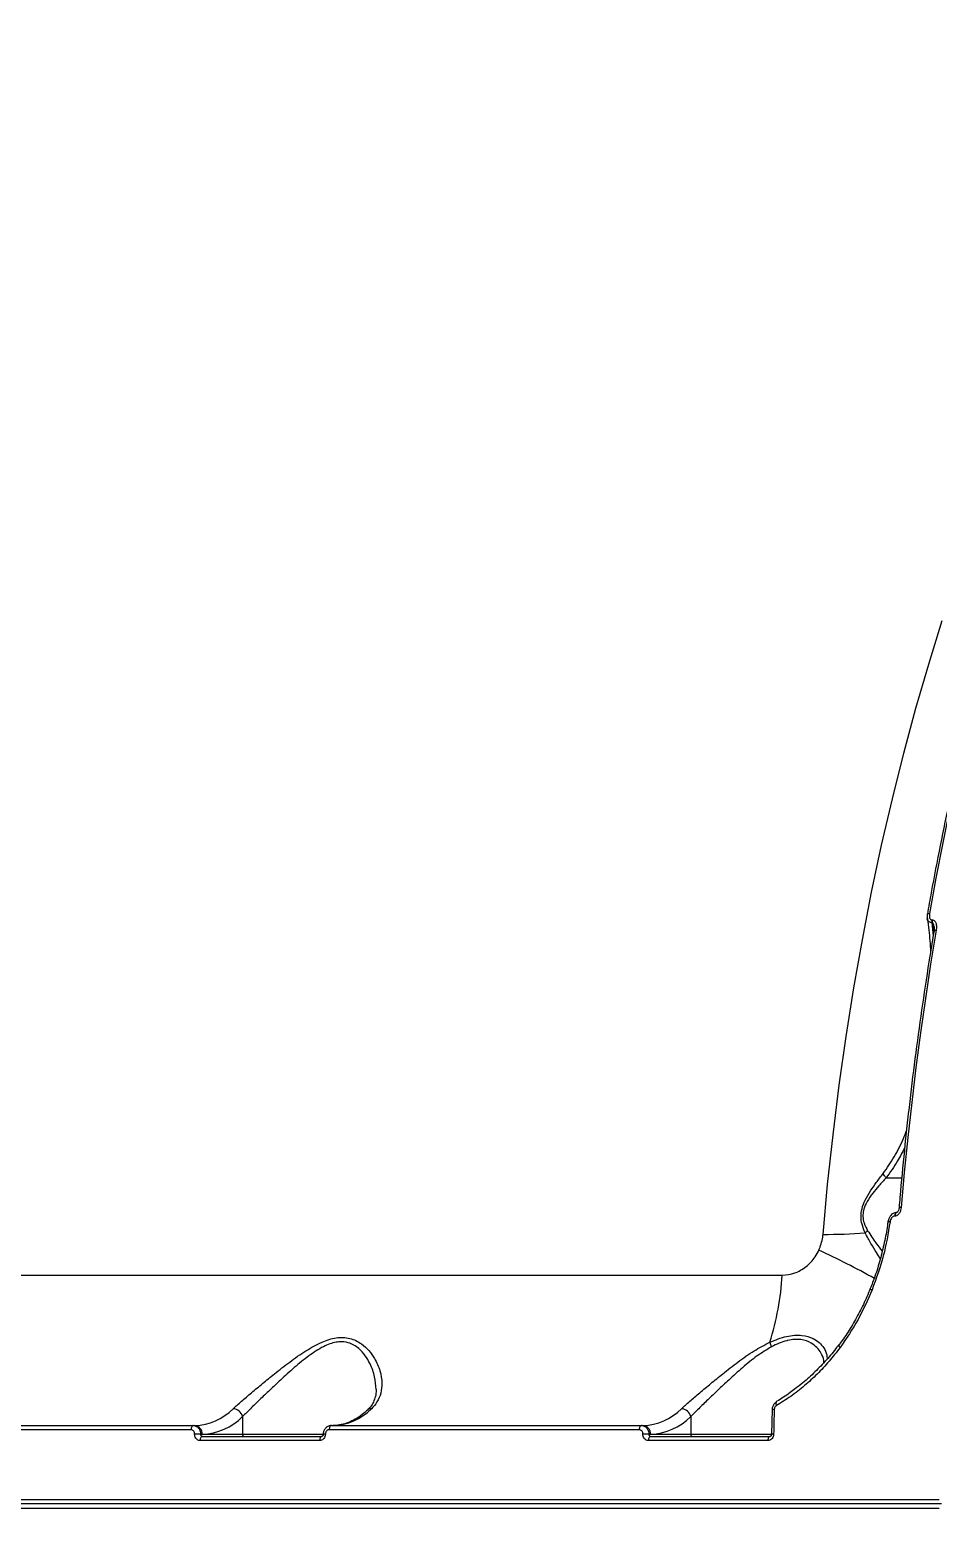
# Model space of a CAD drawing. Header units: millimetres. Extents: x -6028 to 5958, y -6064 to 4137.
# Drawn here: x -2277.4 to -2069.1, y 1356 to 1701.8 of the extents above; entities that cross this region are included whole.
import ezdxf

# ---------------------------------------------------------------- set-up
doc = ezdxf.new("R2010")
doc.units = ezdxf.units.MM
for name, color, linetype in [('DIKOM_ОБЪЕКТ', 7, 'Continuous'), ('DIKOM_РАЗМЕР_ЗОНА', 7, 'Continuous'), ('DIKOM_РАЗМЕР_ОБЪЕКТА', 7, 'Continuous')]:
    doc.layers.add(name, color=color, linetype=linetype)
doc.styles.add('style1', font='arial.ttf', dxfattribs={"width": 0.8})
doc.dimstyles.new('1-50', dxfattribs={"dimtxt": 300, "dimasz": 200, "dimexe": 100, "dimexo": 0, "dimgap": 100, "dimtad": 1, "dimtxsty": 'style1', "dimcen": 200, "dimclrd": 7, "dimclre": 7, "dimclrt": 7, "dimadec": 1, "dimazin": 2, "dimtfac": 1, "dimtmove": 0, "dimatfit": 2, "dimfxl": 0, "dimlwd": 25, "dimlwe": 18, "dimarcsym": 0})

# ---------------------------------------------------------------- blocks, each defined once
blk = doc.blocks.new('*D9')
at = {"layer": 'Defpoints', "color": 0, "transparency": 16777216}
for p in [(-6027.56, 1459.58), (4556.58, 1382.7), (4556.58, -5964.37)]:
    blk.add_point(p, dxfattribs=at)
at = {"layer": 'DIKOM_РАЗМЕР_ЗОНА', "color": 7, "lineweight": 18, "transparency": 16777216}
for p, q in [((-6027.56, 1459.58), (-6027.56, -6064.37)), ((4556.58, 1382.7), (4556.58, -6064.37))]:
    blk.add_line(p, q, dxfattribs=at)
at = {"layer": 'DIKOM_РАЗМЕР_ЗОНА', "color": 7, "lineweight": 25, "transparency": 16777216}
blk.add_line((-5827.56, -5964.37), (4356.58, -5964.37), dxfattribs=at)
at = {"layer": 'DIKOM_РАЗМЕР_ЗОНА', "color": 7, "transparency": 16777216}
for points in [[(-5827.56, -5931.03), (-5827.56, -5997.7), (-6027.56, -5964.37)], [(4356.58, -5931.03), (4356.58, -5997.7), (4556.58, -5964.37)]]:
    blk.add_solid(points, dxfattribs=at)
at = {"layer": 'DIKOM_РАЗМЕР_ЗОНА', "color": 7, "transparency": 16777216, "insert": (157.08, -5711.2), "char_height": 300, "attachment_point": 5, "style": 'style1'}
blk.add_mtext('10600', dxfattribs=at)
blk = doc.blocks.new('*D12')
at = {"layer": 'Defpoints', "color": 0, "transparency": 16777216}
for p in [(3056.58, 1987.9), (-4027.97, 676.5), (3056.58, -3714.77)]:
    blk.add_point(p, dxfattribs=at)
at = {"layer": 'DIKOM_РАЗМЕР_ОБЪЕКТА', "color": 7, "lineweight": 18, "transparency": 16777216}
for p, q in [((3056.58, 1987.9), (3056.58, -3814.77)), ((-4027.97, 676.5), (-4027.97, -3814.77))]:
    blk.add_line(p, q, dxfattribs=at)
at = {"layer": 'DIKOM_РАЗМЕР_ОБЪЕКТА', "color": 7, "lineweight": 25, "transparency": 16777216}
blk.add_line((-3827.97, -3714.77), (2856.58, -3714.77), dxfattribs=at)
at = {"layer": 'DIKOM_РАЗМЕР_ОБЪЕКТА', "color": 7, "transparency": 16777216}
for points in [[(-3827.97, -3681.44), (-3827.97, -3748.11), (-4027.97, -3714.77)], [(2856.58, -3681.44), (2856.58, -3748.11), (3056.58, -3714.77)]]:
    blk.add_solid(points, dxfattribs=at)
at = {"layer": 'DIKOM_РАЗМЕР_ОБЪЕКТА', "color": 7, "transparency": 16777216, "insert": (20, -3461.6), "char_height": 300, "attachment_point": 5, "style": 'style1'}
blk.add_mtext('7100', dxfattribs=at)

msp = doc.modelspace()

# ---------------------------------------------------------------- linework, layer by layer
at = {"layer": 'DIKOM_ОБЪЕКТ', "color": 7, "linetype": 'Continuous', "lineweight": 15}
for p, q in [((-2070.447, 1497.751), (-2070.342, 1497.751)), ((-2070.342, 1497.112), (-2070.447, 1497.112)), ((-2070.447, 1497.112), (-2070.164, 1494.007)), ((-2069.987, 1495.07), (-2070.342, 1497.112)), ((-2080.959, 1438.582), (-2077.362, 1438.582)), ((-2080.542, 1428.456), (-2080.542, 1428.462)), ((-2078.955, 1429.79), (-2079.03, 1429.79)), ((-2078.468, 1430.633), (-2078.521, 1430.633)), ((-2404.787, 1416.273), (-2104.778, 1416.273)), ((-2228.633, 1383.821), (-2228.633, 1379.771)), ((-2125.773, 1383.821), (-2125.773, 1379.771)), ((-2107.128, 1385.41), (-2107.258, 1379.79)), ((-2240.47, 1380.811), (-2311.615, 1380.811)), ((-2311.101, 1381.771), (-2239.956, 1381.771)), ((-2239.956, 1381.771), (-2239.616, 1381.771)), ((-2137.61, 1380.811), (-2208.755, 1380.811)), ((-2208.241, 1381.771), (-2137.096, 1381.771)), ((-2137.096, 1381.771), (-2136.756, 1381.771)), ((-2210.947, 1378.305), (-2238.376, 1378.305)), ((-2238.262, 1379.771), (-2237.902, 1379.771)), ((-2237.902, 1379.771), (-2228.633, 1379.771)), ((-2237.861, 1379.271), (-2210.432, 1379.271)), ((-2228.633, 1379.771), (-2210.075, 1379.771)), ((-2108.086, 1378.305), (-2135.516, 1378.305)), ((-2135.402, 1379.771), (-2135.041, 1379.771)), ((-2135.041, 1379.771), (-2125.773, 1379.771)), ((-2135.001, 1379.271), (-2107.572, 1379.271)), ((-2125.773, 1379.771), (-2107.215, 1379.771)), ((-2483.655, 1364.773), (-2068.786, 1364.773)), ((-2068.786, 1362.768), (-2483.655, 1362.768)), ((-2068.271, 1363.771), (-2483.14, 1363.771))]:
    msp.add_line(p, q, dxfattribs=at)
at = {"layer": 'DIKOM_ОБЪЕКТ', "color": 7, "linetype": 'Continuous', "lineweight": 15, "flags": 128}
for points in [[(-2095.435, 1425.618), (-2094.373, 1437.086), (-2093.132, 1448.485), (-2091.712, 1459.806), (-2090.115, 1471.037), (-2088.342, 1482.169), (-2086.395, 1493.19), (-2084.276, 1504.091), (-2081.987, 1514.862), (-2079.53, 1525.492), (-2076.906, 1535.971), (-2074.12, 1546.291), (-2071.172, 1556.44), (-2068.067, 1566.41)], [(-2056.832, 1562.404), (-2058.892, 1554.765), (-2060.87, 1547.046), (-2062.767, 1539.25), (-2064.581, 1531.379), (-2066.311, 1523.438), (-2067.957, 1515.43), (-2069.518, 1507.358), (-2070.994, 1499.225)], [(-2071.491, 1499.075), (-2071.485, 1499.094), (-2071.447, 1499.139), (-2071.375, 1499.176), (-2071.273, 1499.203), (-2071.145, 1499.219), (-2070.994, 1499.225)], [(-2069.463, 1495.385), (-2070.747, 1487.574), (-2071.952, 1479.716), (-2073.078, 1471.814), (-2074.125, 1463.87), (-2075.091, 1455.889), (-2075.977, 1447.872), (-2076.782, 1439.823), (-2077.506, 1431.746)], [(-2069.96, 1495.239), (-2069.958, 1495.245), (-2069.926, 1495.293), (-2069.857, 1495.332), (-2069.754, 1495.361), (-2069.621, 1495.379), (-2069.463, 1495.385)], [(-2078.522, 1430.633), (-2078.659, 1430.596), (-2078.793, 1430.482), (-2078.905, 1430.298), (-2078.986, 1430.062), (-2079.03, 1429.79)], [(-2078.446, 1430.633), (-2078.584, 1430.596), (-2078.718, 1430.482), (-2078.83, 1430.298), (-2078.911, 1430.062), (-2078.955, 1429.79)], [(-2091.802, 1400.184), (-2091.821, 1400.142), (-2091.815, 1400.076), (-2091.779, 1399.992), (-2091.716, 1399.894), (-2091.627, 1399.784), (-2091.516, 1399.668)], [(-2106.131, 1387.143), (-2106.178, 1387.108), (-2106.228, 1387.032), (-2106.257, 1386.929), (-2106.263, 1386.802), (-2106.246, 1386.656), (-2106.208, 1386.497), (-2106.148, 1386.329)], [(-2106.642, 1385.435), (-2106.661, 1384.732), (-2106.679, 1384.029), (-2106.696, 1383.326), (-2106.712, 1382.622), (-2106.728, 1381.919), (-2106.744, 1381.216), (-2106.758, 1380.512), (-2106.773, 1379.809)], [(-2239.956, 1381.771), (-2240.054, 1381.752), (-2240.148, 1381.698), (-2240.235, 1381.61), (-2240.312, 1381.492), (-2240.376, 1381.347), (-2240.425, 1381.181), (-2240.457, 1381), (-2240.47, 1380.811)], [(-2208.241, 1381.771), (-2208.338, 1381.752), (-2208.433, 1381.698), (-2208.52, 1381.61), (-2208.597, 1381.492), (-2208.661, 1381.347), (-2208.71, 1381.181), (-2208.742, 1381), (-2208.755, 1380.811)], [(-2137.096, 1381.771), (-2137.194, 1381.752), (-2137.288, 1381.698), (-2137.375, 1381.61), (-2137.452, 1381.492), (-2137.517, 1381.347), (-2137.565, 1381.181), (-2137.597, 1381), (-2137.61, 1380.811)], [(-2237.861, 1379.271), (-2237.96, 1379.252), (-2238.054, 1379.198), (-2238.142, 1379.109), (-2238.219, 1378.99), (-2238.283, 1378.844), (-2238.332, 1378.677), (-2238.363, 1378.495), (-2238.376, 1378.305)], [(-2210.432, 1379.271), (-2210.53, 1379.252), (-2210.625, 1379.198), (-2210.712, 1379.109), (-2210.79, 1378.99), (-2210.854, 1378.844), (-2210.902, 1378.677), (-2210.934, 1378.495), (-2210.947, 1378.305)], [(-2135.001, 1379.271), (-2135.099, 1379.252), (-2135.194, 1379.198), (-2135.282, 1379.109), (-2135.359, 1378.99), (-2135.423, 1378.844), (-2135.472, 1378.677), (-2135.503, 1378.495), (-2135.516, 1378.305)], [(-2107.572, 1379.271), (-2107.67, 1379.252), (-2107.765, 1379.198), (-2107.852, 1379.109), (-2107.93, 1378.99), (-2107.994, 1378.844), (-2108.042, 1378.677), (-2108.074, 1378.495), (-2108.086, 1378.305)]]:
    msp.add_lwpolyline(points, dxfattribs=at)
at = {"layer": 'DIKOM_ОБЪЕКТ', "color": 7, "linetype": 'Continuous', "lineweight": 15}
for centre, radius, start, end in [((-2068.579, 1497.432), 1.895, 170.31174, 189.70965), ((-2068.474, 1497.432), 1.895, 170.31174, 189.70965), ((-2080.267, 1427.607), 0.899, 76.72637, 107.85747), ((-2077.652, 1431.087), 0.674, 77.53313, 120.54893), ((-2094.877, 1554.081), 128.464, 269.75123, 274.07245), ((-2083.622, 1424.174), 2.769, 124.55831, 140.34898), ((-2169.925, 1261.484), 176.539, 60.74118, 65.38175), ((-2172.153, 1420.734), 67.522, 342.88583, 356.21154), ((-2083.943, 1413.721), 0.853, 221.281, 254.58012), ((-2101.528, 1402.321), 6.264, 193.45256, 203.54752), ((-2240.09, 1394.884), 13.122, 272.07206, 315.14009), ((-2238.4, 1393.54), 13.778, 272.07184, 315.14045), ((-2230.941, 1383.258), 2.375, 13.71547, 86.33731), ((-2208.375, 1394.884), 13.122, 272.07161, 315.14111), ((-2199.109, 1384.315), 1.314, 88.44341, 131.69641), ((-2137.23, 1394.884), 13.122, 272.07161, 315.14111), ((-2135.54, 1393.54), 13.778, 272.07217, 315.14012), ((-2128.081, 1383.258), 2.375, 13.71528, 86.34062), ((-2106.792, 1383.613), 1.828, 85.31238, 100.58694), ((-2239.771, 1379.903), 1.874, 355.93729, 85.26743), ((-2136.911, 1379.903), 1.874, 355.94119, 85.26353), ((-2239.585, 1356.894), 22.915, 86.68956, 90.1213), ((-2228.166, 1379.737), 0.468, 175.92814, 265.27248), ((-2209.782, 1377.345), 2.468, 86.53187, 97.82041), ((-2136.725, 1356.891), 22.918, 86.68978, 90.12108), ((-2125.306, 1379.737), 0.468, 175.92814, 265.27248), ((-2106.922, 1377.363), 2.45, 86.49996, 97.87208)]:
    msp.add_arc(centre, radius, start, end, dxfattribs=at)
for points, knots in [([(-2057.342, 1562.197), (-2057.83, 1560.412), (-2059.246, 1555.235), (-2061.48, 1546.555), (-2063.993, 1536.117), (-2066.356, 1525.547), (-2068.567, 1514.856), (-2070.258, 1506.015), (-2071.197, 1500.73), (-2071.491, 1499.075)], [0, 0, 0, 0, 0.0879822, 0.2551499, 0.4223166, 0.5894813, 0.7566427, 0.9238008, 1, 1, 1, 1]), ([(-2071.479, 1499.075), (-2071.501, 1498.965), (-2071.57, 1498.626), (-2071.533, 1498.288), (-2071.507, 1498.058)], [0, 0, 0, 0, 0.3218112, 1, 1, 1, 1]), ([(-2070.447, 1497.112), (-2070.551, 1497.122), (-2070.779, 1497.143), (-2071.102, 1497.286), (-2071.364, 1497.555), (-2071.517, 1497.825), (-2071.507, 1498.009), (-2071.505, 1498.038)], [0, 0, 0, 0, 0.1760568, 0.3839412, 0.6532849, 0.9438271, 1, 1, 1, 1]), ([(-2071.48, 1498.041), (-2071.362, 1497.163), (-2071.02, 1494.622), (-2070.859, 1492.098), (-2070.754, 1490.446)], [0, 0, 0, 0, 0.3455463, 1, 1, 1, 1]), ([(-2070.994, 1499.225), (-2071.022, 1498.948), (-2071.062, 1498.55), (-2070.931, 1498.103), (-2070.786, 1497.884), (-2070.616, 1497.769), (-2070.499, 1497.756), (-2070.447, 1497.751)], [0, 0, 0, 0, 0.4370783, 0.6288672, 0.790889, 0.9060561, 1, 1, 1, 1]), ([(-2070.342, 1497.751), (-2070.259, 1497.742), (-2070.075, 1497.721), (-2069.809, 1497.533), (-2069.571, 1497.176), (-2069.383, 1496.504), (-2069.386, 1495.867), (-2069.454, 1495.438), (-2069.463, 1495.385)], [0, 0, 0, 0, 0.09281706, 0.20617106, 0.36927496, 0.5724284, 0.94715714, 1, 1, 1, 1]), ([(-2069.96, 1495.239), (-2070.281, 1493.317), (-2071.215, 1487.744), (-2072.641, 1478.446), (-2074.185, 1467.324), (-2075.571, 1456.123), (-2076.775, 1445.05), (-2077.549, 1436.885), (-2077.925, 1432.482), (-2077.994, 1431.668)], [0, 0, 0, 0, 0.0925235, 0.2683114, 0.4441007, 0.6198878, 0.7956732, 0.9622071, 1, 1, 1, 1]), ([(-2069.942, 1496.167), (-2069.973, 1496.323), (-2070.024, 1496.587), (-2070.13, 1496.895), (-2070.227, 1497.053), (-2070.294, 1497.103), (-2070.325, 1497.112), (-2070.34, 1497.112), (-2070.342, 1497.112)], [0, 0, 0, 0, 0.4396375, 0.7424961, 0.9023294, 0.9512727, 0.992308, 1, 1, 1, 1]), ([(-2069.945, 1496.153), (-2069.939, 1496.124), (-2069.902, 1495.952), (-2069.899, 1495.631), (-2069.952, 1495.346), (-2069.972, 1495.238)], [0, 0, 0, 0, 0.1120749, 0.6652036, 1, 1, 1, 1]), ([(-2081.627, 1439.583), (-2080.758, 1440.835), (-2079.008, 1443.356), (-2077.303, 1446.734), (-2076.501, 1448.84), (-2076.269, 1449.449)], [0, 0, 0, 0, 0.41272586, 0.83039187, 1, 1, 1, 1]), ([(-2076.691, 1445.567), (-2077.208, 1444.511), (-2078.428, 1442.017), (-2080.038, 1439.84), (-2080.967, 1438.585)], [0, 0, 0, 0, 0.4234544, 1, 1, 1, 1]), ([(-2085.754, 1425.941), (-2086.028, 1426.58), (-2086.507, 1427.692), (-2086.795, 1429.639), (-2086.548, 1431.61), (-2085.732, 1433.644), (-2084.551, 1435.617), (-2083.126, 1437.633), (-2082.152, 1438.9), (-2081.627, 1439.583)], [0, 0, 0, 0, 0.1507869, 0.2625421, 0.3758304, 0.504374, 0.658111, 0.8160003, 1, 1, 1, 1]), ([(-2080.967, 1438.585), (-2081.112, 1438.746), (-2081.377, 1439.039), (-2081.557, 1439.386), (-2081.616, 1439.552), (-2081.627, 1439.583)], [0, 0, 0, 0, 0.49947317, 0.907323, 1, 1, 1, 1]), ([(-2080.959, 1438.582), (-2081.517, 1437.973), (-2082.538, 1436.858), (-2084.048, 1435.084), (-2085.271, 1433.335), (-2086.083, 1431.615), (-2086.288, 1430.404), (-2086.29, 1429.319), (-2086.021, 1427.97), (-2085.498, 1427.013), (-2085.192, 1426.455)], [0, 0, 0, 0, 0.19206625, 0.35118055, 0.50948423, 0.63443217, 0.71864646, 0.74208561, 0.84959561, 1, 1, 1, 1]), ([(-2080.967, 1438.585), (-2080.966, 1438.584), (-2080.965, 1438.583), (-2080.962, 1438.583), (-2080.96, 1438.582), (-2080.959, 1438.582)], [0, 0, 0, 0, 0.2895816, 0.689136, 1, 1, 1, 1]), ([(-2080.574, 1428.461), (-2080.604, 1428.196), (-2080.783, 1426.611), (-2081.35, 1423.717), (-2082.294, 1419.819), (-2083.377, 1416.286), (-2084.238, 1414.109), (-2084.61, 1413.168)], [0, 0, 0, 0, 0.0505459, 0.3034143, 0.5561178, 0.8082356, 1, 1, 1, 1]), ([(-2080.06, 1428.481), (-2080.498, 1425.854), (-2081.385, 1420.534), (-2083.234, 1415.465), (-2084.169, 1412.899)], [0, 0, 0, 0, 0.4937919, 1, 1, 1, 1]), ([(-2078.521, 1430.614), (-2078.67, 1430.609), (-2079.005, 1430.598), (-2079.488, 1430.35), (-2079.951, 1429.935), (-2080.325, 1429.324), (-2080.506, 1428.797), (-2080.535, 1428.493), (-2080.538, 1428.461)], [0, 0, 0, 0, 0.1400711, 0.312814, 0.4978306, 0.7168518, 0.970725, 1, 1, 1, 1]), ([(-2079.03, 1429.79), (-2079.085, 1429.785), (-2079.226, 1429.773), (-2079.464, 1429.648), (-2079.73, 1429.382), (-2079.958, 1428.976), (-2080.026, 1428.647), (-2080.06, 1428.481)], [0, 0, 0, 0, 0.10336364, 0.26242536, 0.46114942, 0.72821099, 1, 1, 1, 1]), ([(-2077.506, 1431.746), (-2077.536, 1431.541), (-2077.6, 1431.098), (-2077.867, 1430.506), (-2078.224, 1430.08), (-2078.593, 1429.835), (-2078.834, 1429.805), (-2078.955, 1429.79)], [0, 0, 0, 0, 0.2267656, 0.4919744, 0.6959513, 0.8477277, 1, 1, 1, 1]), ([(-2077.997, 1431.667), (-2077.997, 1431.655), (-2078.001, 1431.469), (-2078.086, 1431.172), (-2078.237, 1430.867), (-2078.357, 1430.719), (-2078.428, 1430.656), (-2078.472, 1430.63), (-2078.472, 1430.631), (-2078.472, 1430.631)], [0, 0, 0, 0, 0.02762361, 0.42585357, 0.65500191, 0.7883011, 0.87593545, 0.94229466, 1, 1, 1, 1]), ([(-2096.384, 1421.976), (-2096.024, 1422.957), (-2095.627, 1424.04), (-2095.466, 1425.282), (-2095.446, 1425.504), (-2095.435, 1425.618)], [0, 0, 0, 0, 0.8217573, 0.9078699, 1, 1, 1, 1]), ([(-2082.283, 1420.032), (-2082.568, 1420.481), (-2083.216, 1421.503), (-2084.438, 1423.464), (-2085.313, 1425.112), (-2085.754, 1425.941)], [0, 0, 0, 0, 0.2801905, 0.6375876, 1, 1, 1, 1]), ([(-2085.192, 1426.455), (-2084.549, 1425.474), (-2083.39, 1423.709), (-2082.329, 1422.365), (-2081.858, 1421.768)], [0, 0, 0, 0, 0.5560405, 1, 1, 1, 1]), ([(-2104.778, 1416.273), (-2103.817, 1416.37), (-2101.913, 1416.562), (-2099.274, 1418.078), (-2097.41, 1420.003), (-2096.654, 1421.457), (-2096.384, 1421.976)], [0, 0, 0, 0, 0.2885757, 0.5716293, 0.8470446, 1, 1, 1, 1]), ([(-2084.614, 1413.17), (-2084.857, 1412.551), (-2085.577, 1410.721), (-2087.013, 1407.799), (-2088.912, 1404.431), (-2090.535, 1401.9), (-2091.564, 1400.546), (-2091.826, 1400.2)], [0, 0, 0, 0, 0.1318474, 0.390341, 0.650013, 0.9107003, 1, 1, 1, 1]), ([(-2084.169, 1412.899), (-2085.185, 1410.577), (-2087.242, 1405.877), (-2090.08, 1401.754), (-2091.516, 1399.668)], [0, 0, 0, 0, 0.4941705, 1, 1, 1, 1]), ([(-2230.789, 1385.628), (-2230.171, 1386.184), (-2228.935, 1387.295), (-2226.603, 1389.272), (-2224.062, 1391.394), (-2221.134, 1393.77), (-2217.846, 1396.35), (-2214.209, 1398.909), (-2210.628, 1400.944), (-2207.669, 1401.896), (-2205.538, 1402.014), (-2203.992, 1401.802), (-2202.576, 1401.279), (-2201.052, 1400.358), (-2199.587, 1398.979), (-2198.105, 1396.878), (-2196.995, 1394.325), (-2196.549, 1391.607), (-2196.815, 1389.199), (-2197.6, 1387.21), (-2198.61, 1386.127), (-2199.074, 1385.628)], [0, 0, 0, 0, 0.0554753, 0.1110228, 0.1664959, 0.2220048, 0.2900224, 0.3579626, 0.4226755, 0.4774056, 0.5052459, 0.5330939, 0.5627099, 0.5923743, 0.6404284, 0.6885792, 0.760326, 0.8320607, 0.8909999, 0.9498658, 1, 1, 1, 1]), ([(-2198.003, 1390.059), (-2198.064, 1391.017), (-2198.187, 1392.969), (-2199.153, 1395.612), (-2200.426, 1397.821), (-2201.709, 1399.27), (-2203.063, 1400.248), (-2204.545, 1400.9), (-2205.985, 1401.043), (-2207.432, 1400.851), (-2208.62, 1400.521), (-2210.757, 1399.577), (-2213.529, 1397.732), (-2216.798, 1395.059), (-2219.77, 1392.359), (-2222.429, 1389.874), (-2224.751, 1387.652), (-2226.897, 1385.579), (-2228.055, 1384.407), (-2228.633, 1383.821)], [0, 0, 0, 0, 0.0848993, 0.173065, 0.2309187, 0.2886272, 0.3230681, 0.3574255, 0.4073196, 0.4206123, 0.4522241, 0.4839058, 0.5607571, 0.6437086, 0.7267734, 0.7952556, 0.8636986, 0.9318937, 1, 1, 1, 1]), ([(-2127.929, 1385.628), (-2127.311, 1386.184), (-2126.075, 1387.295), (-2123.743, 1389.272), (-2121.202, 1391.393), (-2118.275, 1393.773), (-2114.984, 1396.339), (-2111.383, 1398.934), (-2108.845, 1400.236), (-2107.62, 1400.864)], [0, 0, 0, 0, 0.1316559, 0.2634887, 0.3951383, 0.5268747, 0.6882979, 0.8495367, 1, 1, 1, 1]), ([(-2107.62, 1400.864), (-2106.988, 1401.134), (-2105.71, 1401.679), (-2103.813, 1402.237), (-2101.96, 1402.53), (-2099.797, 1402.499), (-2097.819, 1401.898), (-2096.232, 1400.819), (-2095.152, 1399.538), (-2094.525, 1398.238), (-2094.516, 1397.326), (-2094.513, 1396.999)], [0, 0, 0, 0, 0.0889787, 0.1798803, 0.2691121, 0.3614013, 0.5230264, 0.6423415, 0.7651002, 0.9157896, 1, 1, 1, 1]), ([(-2095.23, 1396.222), (-2095.233, 1396.365), (-2095.253, 1397.138), (-2095.785, 1398.318), (-2096.775, 1399.691), (-2098.227, 1400.841), (-2100.022, 1401.489), (-2101.937, 1401.555), (-2103.066, 1401.383), (-2104.256, 1401.09), (-2105.51, 1400.674), (-2106.678, 1400.106), (-2107.271, 1399.819)], [0, 0, 0, 0, 0.0378998, 0.2038045, 0.3301012, 0.4596357, 0.6271339, 0.712334, 0.8006096, 0.8133119, 0.9053769, 1, 1, 1, 1]), ([(-2107.271, 1399.819), (-2108.377, 1399.155), (-2110.702, 1397.759), (-2113.935, 1395.046), (-2116.91, 1392.362), (-2119.569, 1389.873), (-2121.891, 1387.652), (-2124.037, 1385.579), (-2125.195, 1384.407), (-2125.773, 1383.821)], [0, 0, 0, 0, 0.146373, 0.3075817, 0.4690097, 0.6020973, 0.7351137, 0.8676448, 1, 1, 1, 1]), ([(-2091.516, 1399.668), (-2092.346, 1398.595), (-2094.004, 1396.451), (-2096.744, 1393.534), (-2099.678, 1390.842), (-2102.805, 1388.396), (-2105.034, 1387.018), (-2106.148, 1386.329)], [0, 0, 0, 0, 0.1978327, 0.3955006, 0.5931683, 0.7965812, 1, 1, 1, 1]), ([(-2091.882, 1400.25), (-2092.004, 1400.078), (-2092.869, 1398.859), (-2094.659, 1396.773), (-2097.256, 1394.037), (-2099.641, 1391.844), (-2101.202, 1390.666), (-2101.784, 1390.228)], [0, 0, 0, 0, 0.0436042, 0.3078533, 0.5739153, 0.8411896, 1, 1, 1, 1]), ([(-2198.003, 1390.059), (-2197.998, 1390.009), (-2197.951, 1389.433), (-2198.129, 1388.439), (-2198.545, 1387.163), (-2199.158, 1386.131), (-2199.739, 1385.555), (-2199.999, 1385.296)], [0, 0, 0, 0, 0.0260932, 0.2985394, 0.5705088, 0.8074018, 1, 1, 1, 1]), ([(-2106.127, 1387.121), (-2106.207, 1387.079), (-2106.488, 1386.933), (-2106.841, 1386.481), (-2107.105, 1385.918), (-2107.096, 1385.542), (-2107.093, 1385.41)], [0, 0, 0, 0, 0.1325885, 0.4638249, 0.8122939, 1, 1, 1, 1]), ([(-2101.784, 1390.228), (-2102.178, 1389.918), (-2103.541, 1388.848), (-2105.018, 1387.857), (-2106.123, 1387.26), (-2106.176, 1387.231)], [0, 0, 0, 0, 0.27953621, 0.96534597, 1, 1, 1, 1]), ([(-2199.987, 1385.292), (-2200.256, 1385.053), (-2201.042, 1384.355), (-2202.37, 1383.416), (-2203.967, 1382.572), (-2205.584, 1382.018), (-2206.896, 1381.794), (-2207.671, 1381.776), (-2207.901, 1381.771)], [0, 0, 0, 0, 0.1033896, 0.301905, 0.5017368, 0.7047397, 0.9124546, 1, 1, 1, 1]), ([(-2106.148, 1386.329), (-2106.232, 1386.269), (-2106.399, 1386.147), (-2106.568, 1385.857), (-2106.634, 1385.607), (-2106.641, 1385.465), (-2106.642, 1385.435)], [0, 0, 0, 0, 0.3057137, 0.6116277, 0.9180246, 1, 1, 1, 1]), ([(-2239.633, 1379.809), (-2239.641, 1379.921), (-2239.655, 1380.147), (-2239.797, 1380.447), (-2240.01, 1380.674), (-2240.249, 1380.794), (-2240.407, 1380.806), (-2240.47, 1380.811)], [0, 0, 0, 0, 0.2151357, 0.4301792, 0.6449621, 0.8594026, 1, 1, 1, 1]), ([(-2239.956, 1381.771), (-2239.83, 1381.761), (-2239.512, 1381.737), (-2239.033, 1381.497), (-2238.602, 1381.045), (-2238.312, 1380.446), (-2238.278, 1379.996), (-2238.262, 1379.771)], [0, 0, 0, 0, 0.1407397, 0.3554622, 0.5702928, 0.785167, 1, 1, 1, 1]), ([(-2208.274, 1381.751), (-2208.326, 1381.756), (-2208.597, 1381.779), (-2209.079, 1381.593), (-2209.625, 1381.181), (-2209.986, 1380.569), (-2210.146, 1380.067), (-2210.113, 1379.804), (-2210.111, 1379.789)], [0, 0, 0, 0, 0.0530819, 0.2781417, 0.503783, 0.7375277, 0.9841346, 1, 1, 1, 1]), ([(-2208.755, 1380.811), (-2208.852, 1380.8), (-2209.045, 1380.778), (-2209.305, 1380.605), (-2209.504, 1380.351), (-2209.613, 1380.069), (-2209.627, 1379.883), (-2209.633, 1379.809)], [0, 0, 0, 0, 0.2142519, 0.4285753, 0.6431688, 0.8580881, 1, 1, 1, 1]), ([(-2136.773, 1379.809), (-2136.781, 1379.921), (-2136.795, 1380.147), (-2136.937, 1380.447), (-2137.15, 1380.674), (-2137.388, 1380.794), (-2137.547, 1380.806), (-2137.61, 1380.811)], [0, 0, 0, 0, 0.2151525, 0.4302128, 0.6449982, 0.8594702, 1, 1, 1, 1]), ([(-2137.096, 1381.771), (-2136.97, 1381.761), (-2136.652, 1381.737), (-2136.172, 1381.497), (-2135.742, 1381.045), (-2135.452, 1380.446), (-2135.418, 1379.996), (-2135.402, 1379.771)], [0, 0, 0, 0, 0.1407397, 0.3554622, 0.5702928, 0.785167, 1, 1, 1, 1]), ([(-2238.376, 1378.305), (-2238.47, 1378.312), (-2238.709, 1378.331), (-2239.067, 1378.511), (-2239.387, 1378.851), (-2239.601, 1379.302), (-2239.623, 1379.64), (-2239.633, 1379.809)], [0, 0, 0, 0, 0.1406379, 0.3551346, 0.5698808, 0.7848931, 1, 1, 1, 1]), ([(-2238.262, 1379.771), (-2238.26, 1379.714), (-2238.257, 1379.602), (-2238.192, 1379.452), (-2238.089, 1379.339), (-2237.972, 1379.279), (-2237.893, 1379.273), (-2237.861, 1379.271)], [0, 0, 0, 0, 0.2154553, 0.4306011, 0.6452715, 0.8595457, 1, 1, 1, 1]), ([(-2209.633, 1379.809), (-2209.641, 1379.698), (-2209.662, 1379.418), (-2209.824, 1378.995), (-2210.122, 1378.614), (-2210.512, 1378.355), (-2210.802, 1378.322), (-2210.947, 1378.305)], [0, 0, 0, 0, 0.1418497, 0.3567089, 0.571341, 0.7857015, 1, 1, 1, 1]), ([(-2210.122, 1379.791), (-2210.122, 1379.76), (-2210.122, 1379.673), (-2210.162, 1379.536), (-2210.231, 1379.406), (-2210.312, 1379.318), (-2210.392, 1379.273), (-2210.419, 1379.269), (-2210.434, 1379.271), (-2210.434, 1379.271)], [0, 0, 0, 0, 0.0835475, 0.2335447, 0.3872818, 0.5495603, 0.7301968, 0.9908283, 1, 1, 1, 1]), ([(-2135.516, 1378.305), (-2135.61, 1378.312), (-2135.849, 1378.331), (-2136.207, 1378.511), (-2136.527, 1378.851), (-2136.741, 1379.302), (-2136.762, 1379.64), (-2136.773, 1379.809)], [0, 0, 0, 0, 0.1406379, 0.3551346, 0.5698808, 0.7848931, 1, 1, 1, 1]), ([(-2135.402, 1379.771), (-2135.4, 1379.714), (-2135.397, 1379.602), (-2135.332, 1379.452), (-2135.229, 1379.339), (-2135.112, 1379.279), (-2135.032, 1379.273), (-2135.001, 1379.271)], [0, 0, 0, 0, 0.2154979, 0.4305995, 0.6452705, 0.8595453, 1, 1, 1, 1]), ([(-2106.773, 1379.809), (-2106.781, 1379.698), (-2106.802, 1379.418), (-2106.965, 1378.995), (-2107.262, 1378.614), (-2107.652, 1378.355), (-2107.942, 1378.322), (-2108.086, 1378.305)], [0, 0, 0, 0, 0.1418515, 0.3567307, 0.5713357, 0.7856989, 1, 1, 1, 1]), ([(-2107.262, 1379.791), (-2107.262, 1379.76), (-2107.262, 1379.673), (-2107.302, 1379.536), (-2107.371, 1379.405), (-2107.452, 1379.318), (-2107.532, 1379.273), (-2107.559, 1379.269), (-2107.574, 1379.271), (-2107.574, 1379.271)], [0, 0, 0, 0, 0.0835446, 0.2335628, 0.3871371, 0.5495755, 0.7302059, 0.9908286, 1, 1, 1, 1])]:
    msp.add_open_spline(points, degree=3, knots=knots, dxfattribs=at)

# ---------------------------------------------------------------- dimensions: what is measured, and where the dimension line sits
at = {"layer": 'DIKOM_РАЗМЕР_ЗОНА'}
dim = msp.add_linear_dim(base=(4556.575, -5964.368), p1=(-6027.562, 1459.576), p2=(4556.575, 1382.704), text='10600', dimstyle='1-50', dxfattribs=at)
dim.commit()
dim.dimension.update_dxf_attribs({"geometry": '*D9', "text_midpoint": (157.08, -5964.368), "dimtype": 160})
at = {"layer": 'DIKOM_РАЗМЕР_ОБЪЕКТА'}
dim = msp.add_linear_dim(base=(3056.575, -3714.774), p1=(-4027.972, 676.501), p2=(3056.575, 1987.897), text='7100', dimstyle='1-50', dxfattribs=at)
dim.commit()
dim.dimension.update_dxf_attribs({"geometry": '*D12', "text_midpoint": (20, -3714.774), "dimtype": 160})

doc.saveas('drawing.dxf')
